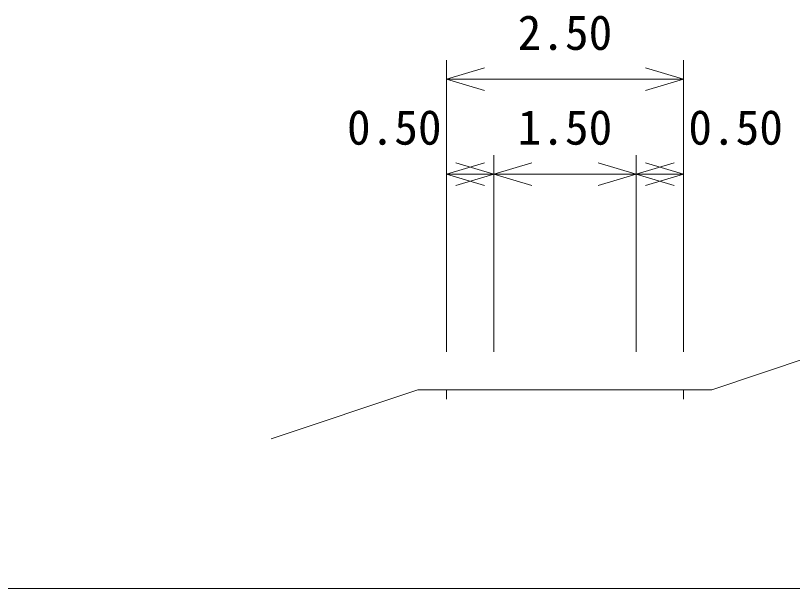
# Model space of a CAD drawing. Units: millimetres, scale not verified. Extents: x 40000 to 680000, y 20000 to 380000.
# Drawn here: x 297560 to 338526, y 205000 to 235227 of the extents above; entities that cross this region are included whole.
import ezdxf
from ezdxf.enums import TextEntityAlignment as Align

# ---------------------------------------------------------------- set-up
doc = ezdxf.new("R2010")
doc.units = ezdxf.units.MM
doc.header["$LTSCALE"] = 1000
for name, color, linetype, lineweight in [('M-BGD', 7, 'Continuous', 13), ('M-STR-HTXT', 7, 'Continuous', 13), ('M-TTL-BAND', 7, 'Continuous', 13)]:
    doc.layers.add(name, color=color, linetype=linetype, lineweight=lineweight)
doc.styles.add('ＭＳ ゴシック', font='')
doc.styles.get('ＭＳ ゴシック').set_extended_font_data('MS Gothic')

msp = doc.modelspace()

# ---------------------------------------------------------------- linework, layer by layer
at = {"layer": 'M-BGD'}
for p, q in [((342026, 218076), (334280, 215483)), ((318780, 215483), (311033, 212890)), ((320280, 215483), (318780, 215483)), ((322780, 215483), (320280, 215483)), ((320280, 215483), (320280, 214983)), ((322780, 215483), (330280, 215483)), ((332780, 215483), (330280, 215483)), ((332780, 215483), (332780, 214983)), ((332780, 215483), (334280, 215483))]:
    msp.add_line(p, q, dxfattribs=at)
at = {"layer": 'M-STR-HTXT'}
for p, q in [((320280, 217483), (320280, 232864)), ((332780, 217483), (332780, 232864)), ((320280, 231864), (322280, 232464)), ((332780, 231864), (330780, 232464)), ((320280, 231864), (332780, 231864)), ((320280, 231864), (322280, 231264)), ((332780, 231864), (330780, 231264)), ((322780, 217483), (322780, 227864)), ((330280, 217483), (330280, 227864)), ((320280, 226864), (322280, 227464)), ((322780, 226864), (320780, 227464)), ((322780, 226864), (324780, 227464)), ((330280, 226864), (328280, 227464)), ((330280, 226864), (332280, 227464)), ((332780, 226864), (330780, 227464)), ((320280, 226864), (322280, 226264)), ((320280, 226864), (322780, 226864)), ((322780, 226864), (320780, 226264)), ((322780, 226864), (330280, 226864)), ((322780, 226864), (324780, 226264)), ((330280, 226864), (328280, 226264)), ((330280, 226864), (332780, 226864)), ((330280, 226864), (332280, 226264)), ((332780, 226864), (330780, 226264))]:
    msp.add_line(p, q, dxfattribs=at)
at = {"layer": 'M-TTL-BAND'}
msp.add_line((40000, 205000), (579000, 205000), dxfattribs=at)

# ---------------------------------------------------------------- texts
at = {"layer": 'M-STR-HTXT', "style": 'ＭＳ ゴシック'}
for s, p in [('2.50', (326530, 232864)), ('0.50', (317530, 227864)), ('1.50', (326530, 227864)), ('0.50', (335530, 227864))]:
    msp.add_text(s, height=1833, dxfattribs=at).set_placement(p, align=Align.BOTTOM_CENTER)

doc.saveas('drawing.dxf')
